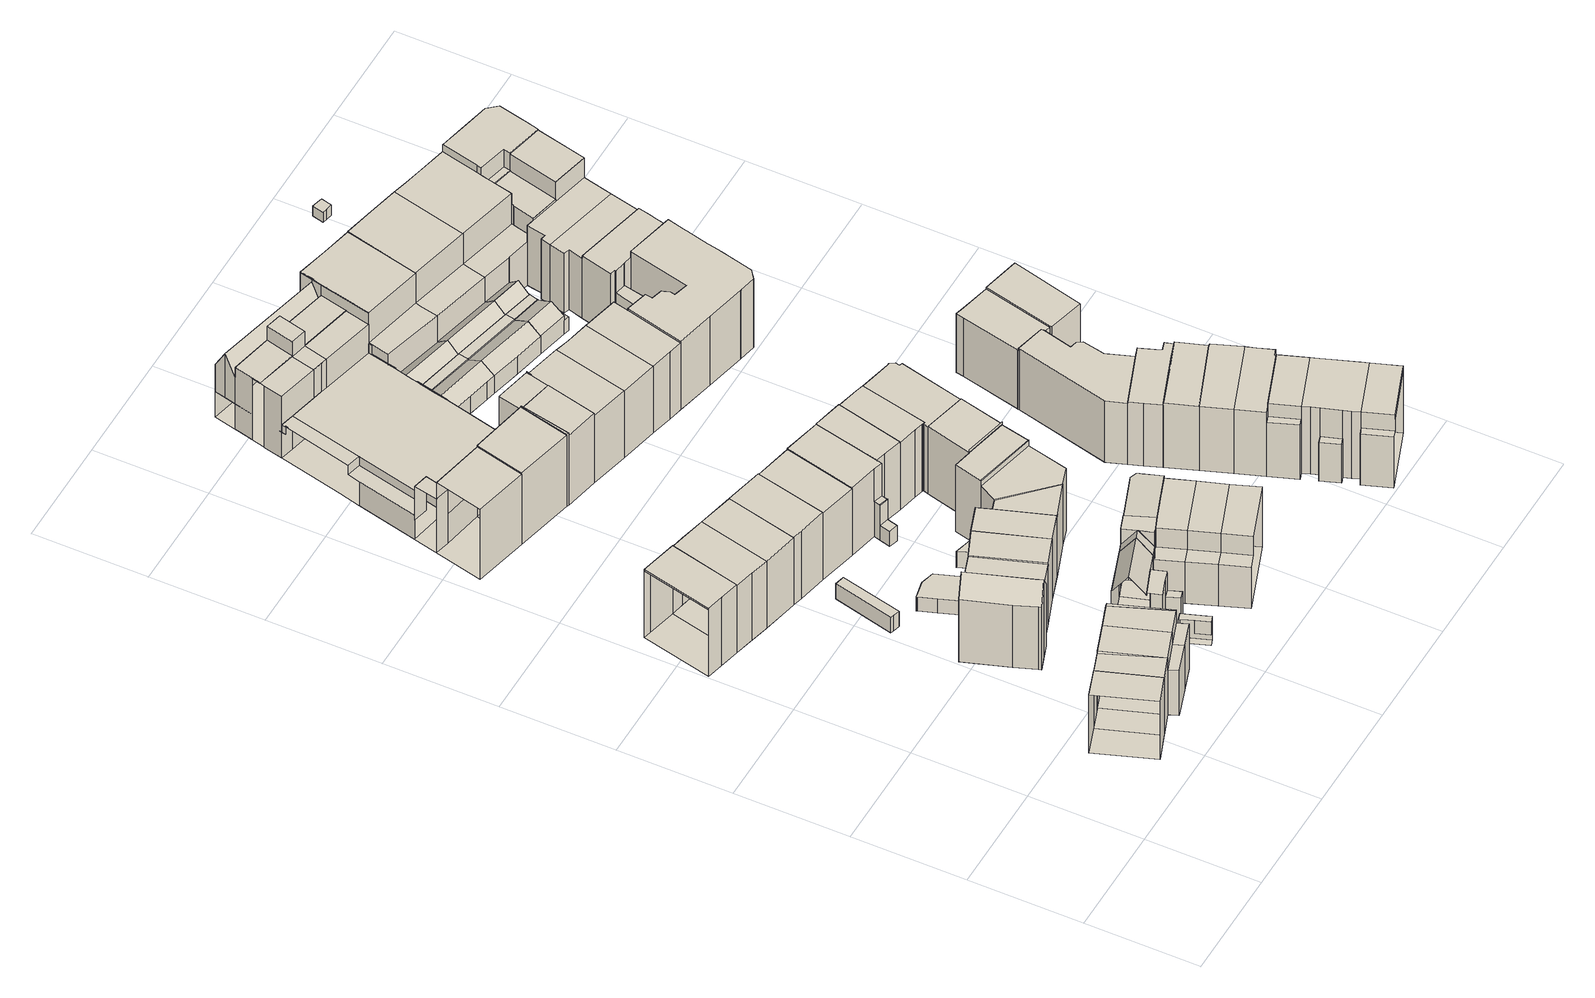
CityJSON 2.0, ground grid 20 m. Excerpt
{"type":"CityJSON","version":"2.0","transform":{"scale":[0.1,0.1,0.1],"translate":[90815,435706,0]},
"CityObjects":{
"building1":{"type":"Building","attributes":{"TerrainHeight":0.6,"bron_tex":"UltraCAM-X 10cm juni 2008","voll_tex":"complete","bron_geo":"Lidar 15-30 punten - nov. 2008","status":"1"},"geometry":[{"type":"MultiSurface","lod":"2","boundaries":[[[0,1,2,3]],[[4,5,6,7]],[[0,3,5,4]],[[3,2,8,9]],[[2,1,7,6]]]}]},
"building2":{"type":"Building","attributes":{"TerrainHeight":0.75,"bron_tex":"UltraCAM-X 10cm juni 2008","voll_tex":"complete","bron_geo":"Lidar 15-30 punten - nov. 2008","status":"1"},"geometry":[{"type":"MultiSurface","lod":"2","boundaries":[[[10,11,12]],[[9,8,11,10]],[[5,13,14,6]],[[10,12,13,15]],[[9,10,15,5]],[[11,8,6,14]]]}]},
"building3":{"type":"Building","attributes":{"TerrainHeight":0.6,"bron_tex":"UltraCAM-X 10cm juni 2008","voll_tex":"complete","bron_geo":"Lidar 15-30 punten - nov. 2008","status":"1"},"geometry":[{"type":"MultiSurface","lod":"2","boundaries":[[[16,17,18,19,20,21]],[[22,23,24,25]],[[16,21,26,27]],[[21,20,28,22]],[[20,19,23,28]],[[19,18,29,30]],[[18,17,31,24]],[[17,16,25,31]]]}]},
"building4":{"type":"Building","attributes":{"TerrainHeight":0.75,"bron_tex":"UltraCAM-X 10cm juni 2008","voll_tex":"complete","bron_geo":"Lidar 15-30 punten - nov. 2008","status":"1"},"geometry":[{"type":"MultiSurface","lod":"2","boundaries":[[[12,11,32,33]],[[34,35,36,37]],[[13,38,39,40,14]],[[12,33,38,13]],[[32,11,34,37]],[[36,35,40,39]],[[35,34,14,40]]]}]},
"building5":{"type":"Building","attributes":{"TerrainHeight":0.77,"bron_tex":"UltraCAM-X 10cm juni 2008","voll_tex":"complete","bron_geo":"Lidar 15-30 punten - nov. 2008","status":"1"},"geometry":[{"type":"MultiSurface","lod":"2","boundaries":[[[41,30,29,42,43,44]],[[23,45,46,24]],[[30,41,47,23]],[[41,44,45,47]],[[43,42,48,46]],[[42,29,24,48]]]}]},
"building6":{"type":"Building","attributes":{"TerrainHeight":0.81,"bron_tex":"UltraCAM-X 10cm juni 2008","voll_tex":"complete","bron_geo":"Lidar 15-30 punten - nov. 2008","status":"1"},"geometry":[{"type":"MultiSurface","lod":"2","boundaries":[[[49,50,51,52,53]],[[54,55,56,57]],[[37,36,58,59]],[[60,33,32,61]],[[38,62,63,64,65,39]],[[56,55,62,66]],[[54,57,49,53]],[[57,56,60,61]],[[59,58,50,49]],[[58,36,39,65]],[[33,60,66,38]],[[61,32,37,59]]]}]},
"building7":{"type":"Building","attributes":{"TerrainHeight":0.47,"bron_tex":"UltraCAM-X 10cm juni 2008","voll_tex":"complete","bron_geo":"Lidar 15-30 punten - nov. 2008","status":"1"},"geometry":[{"type":"MultiSurface","lod":"2","boundaries":[[[67,68,69,70,71,72]],[[72,71,73,74,75,76]],[[77,78,79,80,81,82,83]],[[67,72,84,77]],[[71,70,81,85]],[[70,69,82,81]],[[69,68,83,82]],[[68,67,77,83]],[[72,76,86,84]],[[76,75,78,86]],[[75,74,87,88]],[[74,73,80,79]],[[73,71,85,80]]]}]},
"building8":{"type":"Building","attributes":{"TerrainHeight":0.75,"bron_tex":"UltraCAM-X 10cm juni 2008","voll_tex":"complete","bron_geo":"Lidar 15-30 punten - nov. 2008","status":"1"},"geometry":[{"type":"MultiSurface","lod":"2","boundaries":[[[44,43,89,90]],[[45,91,92,46]],[[44,90,91,45]],[[89,43,46,92]]]}]},
"building9":{"type":"Building","attributes":{"TerrainHeight":0.25,"bron_tex":"UltraCAM-X 10cm juni 2008","voll_tex":"complete","bron_geo":"Lidar 15-30 punten - nov. 2008","status":"1"},"geometry":[{"type":"MultiSurface","lod":"2","boundaries":[[[93,94,95,96,97]],[[98,99,100,101,102]],[[93,97,102,101]],[[97,96,98,102]],[[96,95,99,98]],[[95,94,100,99]],[[94,93,101,100]]]}]},
"building10":{"type":"Building","attributes":{"TerrainHeight":0.42,"bron_tex":"UltraCAM-X 10cm juni 2008","voll_tex":"complete","bron_geo":"Lidar 15-30 punten - nov. 2008","status":"1"},"geometry":[{"type":"MultiSurface","lod":"2","boundaries":[[[103,88,87,104]],[[78,105,106,79]],[[88,103,105,78]],[[104,87,79,106]]]}]},
"building11":{"type":"Building","attributes":{"TerrainHeight":0.8,"bron_tex":"UltraCAM-X 10cm juni 2008","voll_tex":"complete","bron_geo":"Lidar 15-30 punten - nov. 2008","status":"1"},"geometry":[{"type":"MultiSurface","lod":"2","boundaries":[[[107,108,109,110,111]],[[112,113,114,115,116]],[[107,111,113,112]],[[111,110,114,113]],[[109,117,118,119]]]}]},
"building12":{"type":"Building","attributes":{"TerrainHeight":1.2,"bron_tex":"UltraCAM-X 10cm juni 2008","voll_tex":"complete","bron_geo":"Lidar 15-30 punten - nov. 2008","status":"1"},"geometry":[{"type":"MultiSurface","lod":"2","boundaries":[[[120,121,122]],[[123,124,125,126]],[[127,128,129,130]],[[131,132,133,134,135]],[[136,137,138,139]],[[127,130,122,121]],[[130,129,131,135]],[[129,128,140,141]],[[135,134,120,122]],[[132,131,141,142]],[[123,126,142,140]],[[125,124,137,136]]]}]},
"building13":{"type":"Building","attributes":{"TerrainHeight":0.12,"bron_tex":"UltraCAM-X 10cm juni 2008","voll_tex":"complete","bron_geo":"Lidar 15-30 punten - nov. 2008","status":"1"},"geometry":[{"type":"MultiSurface","lod":"2","boundaries":[[[143,144,145,146,147,148,149,150]],[[151,152,153,154]],[[155,156,106,105,157,158,159,160,161]],[[153,152,148,147]],[[151,154,106,156]],[[154,153,103,104]],[[143,150,160,159]],[[150,149,161,160]],[[149,148,155,161]],[[147,146,157,105]],[[146,145,162,157]],[[145,144,158,162]],[[144,143,159,158]]]}]},
"building14":{"type":"Building","attributes":{"TerrainHeight":0.63,"bron_tex":"UltraCAM-X 10cm juni 2008","voll_tex":"complete","bron_geo":"Lidar 15-30 punten - nov. 2008","status":"1"},"geometry":[{"type":"MultiSurface","lod":"2","boundaries":[[[163,164,165,166,167]],[[91,168,169,92]],[[167,166,90,89]],[[166,165,168,91]],[[165,164,170,171]],[[164,163,172,169]],[[163,167,92,172]]]}]},
"building15":{"type":"Building","attributes":{"TerrainHeight":1.07,"bron_tex":"UltraCAM-X 10cm juni 2008","voll_tex":"complete","bron_geo":"Lidar 15-30 punten - nov. 2008","status":"1"},"geometry":[{"type":"MultiSurface","lod":"2","boundaries":[[[173,174,175,176,177,178]],[[179,180,181,182,183,184]],[[185,179,184,186]],[[187,188,189,190,191,192,193,194]],[[173,178,182,181]],[[178,177,190,189]],[[177,176,191,190]],[[176,175,195,196]],[[175,174,193,192]],[[184,183,197,198]],[[183,182,189,188]],[[199,179,200]],[[185,186,187,194]],[[186,184,198,201]],[[179,202,200]]]}]},
"building16":{"type":"Building","attributes":{"TerrainHeight":1.12,"bron_tex":"UltraCAM-X 10cm juni 2008","voll_tex":"complete","bron_geo":"Lidar 15-30 punten - nov. 2008","status":"1"},"geometry":[{"type":"MultiSurface","lod":"2","boundaries":[[[195,203,204,196]],[[192,191,205,206]],[[196,204,205,191]],[[204,203,206,205]],[[203,195,192,206]]]}]},
"building17":{"type":"Building","attributes":{"TerrainHeight":0.01,"bron_tex":"UltraCAM-X 10cm juni 2008","voll_tex":"complete","bron_geo":"Lidar 15-30 punten - nov. 2008","status":"1"},"geometry":[{"type":"MultiSurface","lod":"2","boundaries":[[[207,208,209,210,211,212]],[[213,214,156,155,215]],[[211,210,215,155]],[[210,209,213,215]],[[209,208,216,217]],[[208,207,218,214]],[[207,212,156,218]],[[212,211,152,151]]]}]},
"building18":{"type":"Building","attributes":{"TerrainHeight":0.86,"bron_tex":"UltraCAM-X 10cm juni 2008","voll_tex":"complete","bron_geo":"Lidar 15-30 punten - nov. 2008","status":"1"},"geometry":[{"type":"MultiSurface","lod":"2","boundaries":[[[219,171,170,220,221]],[[168,222,223,169]],[[171,219,224,168]],[[219,221,222,224]],[[220,170,169,223]]]}]},
"building19":{"type":"Building","attributes":{"TerrainHeight":0.9,"bron_tex":"UltraCAM-X 10cm juni 2008","voll_tex":"complete","bron_geo":"Lidar 15-30 punten - nov. 2008","status":"1"},"geometry":[{"type":"MultiSurface","lod":"2","boundaries":[[[225,226,227,228]],[[229,230,231,232]],[[233,234,136,139]],[[232,231,133,132]],[[229,232,142,235]],[[226,225,126,125]],[[225,228,235,142]],[[227,226,136,234]]]}]},
"building20":{"type":"Building","attributes":{"TerrainHeight":1.24,"bron_tex":"UltraCAM-X 10cm juni 2008","voll_tex":"complete","bron_geo":"Lidar 15-30 punten - nov. 2008","status":"1"},"geometry":[{"type":"MultiSurface","lod":"2","boundaries":[[[236,237,238,239,240,241]],[[198,197,242,243]],[[201,198,243,244]],[[245,246,188,187]],[[236,241,245,247]],[[241,240,248,249]],[[240,239,250,246]],[[239,238,251,250]],[[238,237,252,251]],[[253,236,244]],[[237,254,242]],[[243,254,255]],[[242,197,188,252]],[[201,244,247,187]],[[253,243,255]]]}]},
"building21":{"type":"Building","attributes":{"TerrainHeight":0.01,"bron_tex":"UltraCAM-X 10cm juni 2008","voll_tex":"complete","bron_geo":"Lidar 15-30 punten - nov. 2008","status":"1"},"geometry":[{"type":"MultiSurface","lod":"2","boundaries":[[[256,257,258]],[[215,259,260]],[[256,258,260,259]],[[258,257,215,260]],[[257,256,259,215]]]}]},
"building22":{"type":"Building","attributes":{"TerrainHeight":0.48,"bron_tex":"UltraCAM-X 10cm juni 2008","voll_tex":"complete","bron_geo":"Lidar 15-30 punten - nov. 2008","status":"1"},"geometry":[{"type":"MultiSurface","lod":"2","boundaries":[[[261,262,263,264]],[[265,266,267,268]],[[261,264,265,268]],[[263,262,267,266]],[[262,261,268,267]],[[269,270,271,272]],[[270,269,264,263]]]}]},
"building23":{"type":"Building","attributes":{"TerrainHeight":0.16,"bron_tex":"UltraCAM-X 10cm juni 2008","voll_tex":"complete","bron_geo":"Lidar 15-30 punten - nov. 2008","status":"1"},"geometry":[{"type":"MultiSurface","lod":"2","boundaries":[[[217,216,273,274]],[[275,276,214,213]],[[217,274,275,213]],[[273,216,214,276]]]}]},
"building24":{"type":"Building","attributes":{"TerrainHeight":0.66,"bron_tex":"UltraCAM-X 10cm juni 2008","voll_tex":"complete","bron_geo":"Lidar 15-30 punten - nov. 2008","status":"1"},"geometry":[{"type":"MultiSurface","lod":"2","boundaries":[[[277,278,272,271,279]],[[280,281,282,266,265]],[[272,278,280,265]],[[277,279,282,281]],[[279,271,266,282]]]}]},
"building25":{"type":"Building","attributes":{"TerrainHeight":0.98,"bron_tex":"UltraCAM-X 10cm juni 2008","voll_tex":"complete","bron_geo":"Lidar 15-30 punten - nov. 2008","status":"1"},"geometry":[{"type":"MultiSurface","lod":"2","boundaries":[[[283,284,285,286,287,288]],[[289,290,291,292,293]],[[294,295,296,188,246]],[[290,289,246,250]],[[289,297,248]],[[293,292,295,294]],[[291,290,286,285]],[[283,288,252,188]],[[288,287,251,252]],[[287,286,250,251]],[[284,283,188,296]]]}]},
"building26":{"type":"Building","attributes":{"TerrainHeight":0.71,"bron_tex":"UltraCAM-X 10cm juni 2008","voll_tex":"complete","bron_geo":"Lidar 15-30 punten - nov. 2008","status":"1"},"geometry":[{"type":"MultiSurface","lod":"2","boundaries":[[[298,299,300,301,302,303,304]],[[222,305,306,307,281,280,223]],[[299,298,221,220]],[[298,304,305,222]],[[302,301,281,307]],[[301,300,278,277]],[[300,299,223,280]]]}]},
"building27":{"type":"Building","attributes":{"TerrainHeight":0.99,"bron_tex":"UltraCAM-X 10cm juni 2008","voll_tex":"complete","bron_geo":"Lidar 15-30 punten - nov. 2008","status":"1"},"geometry":[{"type":"MultiSurface","lod":"2","boundaries":[[[285,284,308,309]],[[292,291,310,311]],[[296,295,312,313]],[[292,311,312,295]],[[310,291,285,309]],[[308,284,296,313]]]}]},
"building28":{"type":"Building","attributes":{"TerrainHeight":0.98,"bron_tex":"UltraCAM-X 10cm juni 2008","voll_tex":"complete","bron_geo":"Lidar 15-30 punten - nov. 2008","status":"1"},"geometry":[{"type":"MultiSurface","lod":"2","boundaries":[[[309,308,314,315]],[[311,310,316,317]],[[313,312,318,319]],[[311,317,318,312]],[[316,310,309,315]],[[314,308,313,319]]]}]},
"building29":{"type":"Building","attributes":{"TerrainHeight":1.47,"bron_tex":"UltraCAM-X 10cm juni 2008","voll_tex":"complete","bron_geo":"Lidar 15-30 punten - nov. 2008","status":"1"},"geometry":[{"type":"MultiSurface","lod":"2","boundaries":[[[249,248,320,321,322,323,324]],[[325,294,246,245,326,327,328]],[[249,324,326,245]],[[324,323,327,326]],[[323,322,328,327]],[[322,321,325,328]],[[321,320,294,325]],[[320,297,293]]]}]},
"building30":{"type":"Building","attributes":{"TerrainHeight":-0.05,"bron_tex":"UltraCAM-X 10cm juni 2008","voll_tex":"complete","bron_geo":"Lidar 15-30 punten - nov. 2008","status":"1"},"geometry":[{"type":"MultiSurface","lod":"2","boundaries":[[[329,330,331,332,333]],[[334,335,276,275,336]],[[329,333,336,275]],[[332,331,335,334]],[[331,330,276,335]],[[330,329,274,273]],[[337,338,339,340]],[[338,337,333,332]]]}]},
"building31":{"type":"Building","attributes":{"TerrainHeight":0.68,"bron_tex":"UltraCAM-X 10cm juni 2008","voll_tex":"complete","bron_geo":"Lidar 15-30 punten - nov. 2008","status":"1"},"geometry":[{"type":"MultiSurface","lod":"2","boundaries":[[[341,342,343,344]],[[345,346,347,348]],[[349,350,351,352,353]],[[354,355,356]],[[233,357,358,234]],[[355,354,230,229]],[[356,355,235,359]],[[342,341,228,227]],[[341,344,359,235]],[[344,343,345,348]],[[343,342,234,360]],[[348,347,350,349]],[[347,346,361,362]],[[346,345,360,358]],[[349,353,354,356]],[[353,352,357,233]],[[351,350,362,363]]]}]},
"building32":{"type":"Building","attributes":{"TerrainHeight":0.31,"bron_tex":"UltraCAM-X 10cm juni 2008","voll_tex":"complete","bron_geo":"Lidar 15-30 punten - nov. 2008","status":"1"},"geometry":[{"type":"MultiSurface","lod":"2","boundaries":[[[364,365,366,367,368]],[[369,370,371,372,373,374,375,376,377,378,379,380]],[[381,382,380,379,383,384,385]],[[386,387,388]],[[389,390,391]],[[392,393,394,395]],[[396,397,398,399,400]],[[401,402,403,397,404]],[[402,405,406,403]],[[405,407,408,406]],[[409,410,411,412]],[[413,414,415,416,417,418,419]],[[419,418,420,421]],[[422,423,422,424]],[[425,426,427]],[[428,429,233,139,138,430,431,432,433,434]],[[392,395,399,398]],[[395,394,415,414]],[[394,393,409,412]],[[393,392,403,406]],[[423,422,377,376]],[[422,424,378,377]],[[427,426,435,436]],[[437,425,420,418]],[[426,437,418,416]],[[369,380,366,365]],[[379,438,439,440]],[[375,374,441,442]],[[374,373,443,444]],[[372,371,233,429]],[[371,370,231,230]],[[370,369,134,133]],[[384,383,388,387]],[[383,379,440,445]],[[380,382,367,366]],[[397,396,446,447]],[[396,400,448,449]],[[400,399,414,413]],[[398,450,403]],[[401,404,451,445]],[[402,401,445,452]],[[453,402,452,439]],[[405,453,438,454]],[[408,407,436,455]],[[407,405,454,378]],[[412,411,416,415]],[[411,410,455,435]],[[410,409,406,408]],[[387,386,456,457]],[[386,388,445,458]],[[391,390,459,448]],[[460,461,385,384]],[[462,463,464,441]],[[364,368,430,138]],[[365,364,121,120]],[[413,419,465,391]],[[419,421,389,465]],[[421,420,434,433]]]}]},
"building33":{"type":"Building","attributes":{"TerrainHeight":0.16,"bron_tex":"UltraCAM-X 10cm juni 2008","voll_tex":"complete","bron_geo":"Lidar 15-30 punten - nov. 2008","status":"1"},"geometry":[{"type":"MultiSurface","lod":"2","boundaries":[[[340,339,466,467,468,469]],[[470,471,334,336,472]],[[473,474,475,476]],[[474,473,468,467]],[[340,469,472,336]],[[469,468,470,472]],[[467,466,477,471]],[[466,339,334,477]]]}]},
"building34":{"type":"Building","attributes":{"TerrainHeight":0.57,"bron_tex":"UltraCAM-X 10cm juni 2008","voll_tex":"complete","bron_geo":"Lidar 15-30 punten - nov. 2008","status":"1"},"geometry":[{"type":"MultiSurface","lod":"2","boundaries":[[[478,479,480,481,482,483,484]],[[305,485,486,487,307,306]],[[478,484,304,303]],[[484,483,488,305]],[[483,482,485,488]],[[482,481,489,490]],[[481,480,487,486]],[[480,479,307,487]],[[479,478,303,302]]]}]},
"building35":{"type":"Building","attributes":{"TerrainHeight":0.52,"bron_tex":"UltraCAM-X 10cm juni 2008","voll_tex":"complete","bron_geo":"Lidar 15-30 punten - nov. 2008","status":"1"},"geometry":[{"type":"MultiSurface","lod":"2","boundaries":[[[491,492,493,494,495,496]],[[357,497,498,358]],[[492,499,363,361]],[[496,495,500,357]],[[495,494,497,500]],[[494,493,501,502]],[[493,492,358,498]],[[503,504,352,505]],[[506,503,505,351]],[[504,506,499,496]]]}]},
"building36":{"type":"Building","attributes":{"TerrainHeight":0.66,"bron_tex":"UltraCAM-X 10cm juni 2008","voll_tex":"complete","bron_geo":"Lidar 15-30 punten - nov. 2008","status":"1"},"geometry":[{"type":"MultiSurface","lod":"2","boundaries":[[[507,476,475,508]],[[509,510,471,470]],[[476,507,509,470]],[[507,508,511,512]],[[508,475,471,510]]]}]},
"building37":{"type":"Building","attributes":{"TerrainHeight":0.76,"bron_tex":"UltraCAM-X 10cm juni 2008","voll_tex":"complete","bron_geo":"Lidar 15-30 punten - nov. 2008","status":"1"},"geometry":[{"type":"MultiSurface","lod":"2","boundaries":[[[513,490,489,514,515,516,517,518,519]],[[485,520,521,522,523,524,486]],[[490,513,525,485]],[[513,519,520,525]],[[519,518,526,527]],[[518,517,528,526]],[[517,516,523,522]],[[516,515,529,523]],[[515,514,524,529]],[[514,489,486,524]]]}]},
"building38":{"type":"Building","attributes":{"TerrainHeight":0.61,"bron_tex":"UltraCAM-X 10cm juni 2008","voll_tex":"complete","bron_geo":"Lidar 15-30 punten - nov. 2008","status":"1"},"geometry":[{"type":"MultiSurface","lod":"2","boundaries":[[[530,502,501,531,532]],[[497,533,534,498]],[[502,530,535,497]],[[530,532,533,535]],[[531,501,498,534]]]}]},
"building39":{"type":"Building","attributes":{"TerrainHeight":0.9,"bron_tex":"UltraCAM-X 10cm juni 2008","voll_tex":"complete","bron_geo":"Lidar 15-30 punten - nov. 2008","status":"1"},"geometry":[{"type":"MultiSurface","lod":"2","boundaries":[[[527,526,528,512,511,536,537,538,539,540]],[[520,541,542,543,544,545,510,509,522,521]],[[512,528,522,509]],[[527,540,541,520]],[[540,539,542,541]],[[539,538,543,542]],[[538,537,544,543]],[[537,536,545,544]],[[536,511,510,545]]]}]},
"building40":{"type":"Building","attributes":{"TerrainHeight":0.16,"bron_tex":"UltraCAM-X 10cm juni 2008","voll_tex":"complete","bron_geo":"Lidar 15-30 punten - nov. 2008","status":"1"},"geometry":[{"type":"MultiSurface","lod":"2","boundaries":[[[546,547,548]],[[549,550,551]],[[552,553,554,555]],[[556,557,558,559,553,552]],[[560,561,562,563,564]],[[564,563,565,566]],[[567,568,569,570,571]],[[572,573,574,575,576,577,578]],[[579,580,581,582,583]],[[434,584,585,586,587,588,589,429,428]],[[575,574,546,548]],[[574,573,422,423]],[[573,572,424,422]],[[576,575,566,565]],[[583,590,591,427]],[[592,582,425,437]],[[590,592,437,591]],[[582,581,584,434]],[[581,580,585,584]],[[579,583,572,578]],[[547,546,376,375]],[[548,547,442,593]],[[550,549,373,372]],[[549,551,567,571]],[[551,594,552,555]],[[594,550,556,552]],[[559,558,595,588]],[[558,557,589,595]],[[557,556,429,589]],[[561,560,463,462]],[[560,564,596,464]],[[564,566,593,596]],[[571,570,444,443]],[[570,569,562,561]],[[568,567,555,554]]]}]},
"building41":{"type":"Building","attributes":{"TerrainHeight":0.65,"bron_tex":"UltraCAM-X 10cm juni 2008","voll_tex":"complete","bron_geo":"Lidar 15-30 punten - nov. 2008","status":"1"},"geometry":[{"type":"MultiSurface","lod":"2","boundaries":[[[532,531,597,598,599,600]],[[533,601,602,603,534]],[[532,600,601,533]],[[600,599,602,601]],[[598,597,604,603]],[[597,531,534,604]]]}]},
"building42":{"type":"Building","attributes":{"TerrainHeight":1.51,"bron_tex":"UltraCAM-X 10cm juni 2008","voll_tex":"complete","bron_geo":"Lidar 15-30 punten - nov. 2008","status":"1"},"geometry":[{"type":"MultiSurface","lod":"2","boundaries":[[[605,606,607,608,609,610,611,612,613]],[[614,615,616,617,618,619,620]],[[606,605,621,622]],[[605,613,616,615]],[[613,612,617,616]],[[612,611,618,617]],[[611,610,619,618]],[[609,608,620,623]],[[608,607,624,620]],[[607,606,614,624]]]}]},
"building43":{"type":"Building","attributes":{"TerrainHeight":1.83,"bron_tex":"UltraCAM-X 10cm juni 2008","voll_tex":"complete","bron_geo":"Lidar 15-30 punten - nov. 2008","status":"1"},"geometry":[{"type":"MultiSurface","lod":"2","boundaries":[[[625,626,627,628,629,622,621,630,631,632,633]],[[614,634,635,636,637,638,639,640,641,642,615]],[[629,628,635,634]],[[628,627,636,635]],[[627,626,643,644]],[[626,625,645,643]],[[625,633,639,638]],[[633,632,640,639]],[[632,631,641,640]],[[631,630,642,641]],[[630,621,615,642]],[[622,629,634,614]]]}]},
"building44":{"type":"Building","attributes":{"TerrainHeight":1.53,"bron_tex":"UltraCAM-X 10cm juni 2008","voll_tex":"complete","bron_geo":"Lidar 15-30 punten - nov. 2008","status":"1"},"geometry":[{"type":"MultiSurface","lod":"2","boundaries":[[[646,647,648,649]],[[620,619,650,651]],[[610,609,623,619]],[[652,653,654,655]],[[653,649,656,657]],[[646,652,655,658]],[[649,648,650,619]],[[648,647,659,660]],[[647,646,620,651]]]}]},
"building45":{"type":"Building","attributes":{"TerrainHeight":1.59,"bron_tex":"UltraCAM-X 10cm juni 2008","voll_tex":"complete","bron_geo":"Lidar 15-30 punten - nov. 2008","status":"1"},"geometry":[{"type":"MultiSurface","lod":"2","boundaries":[[[660,659,661,662,663,664]],[[651,650,665,666,667,668]],[[660,664,665,650]],[[664,663,666,665]],[[663,662,667,666]],[[661,659,651,668]]]}]},
"building46":{"type":"Building","attributes":{"TerrainHeight":1.87,"bron_tex":"UltraCAM-X 10cm juni 2008","voll_tex":"complete","bron_geo":"Lidar 15-30 punten - nov. 2008","status":"1"},"geometry":[{"type":"MultiSurface","lod":"2","boundaries":[[[669,670,671,672]],[[673,674,675,676]],[[677,678,679,680]],[[679,681,682,683,684,669,672,685,686,680]],[[687,688,689,690]],[[691,692,693,694]],[[695,696,697,698,699,700,701,702,703,704,705,706,707,708,709,710]],[[672,671,697,711]],[[671,670,712,713]],[[670,669,676,675]],[[673,676,700,699]],[[674,673,699,698]],[[678,677,714,715]],[[677,680,716,710]],[[679,678,687,690]],[[680,686,695,716]],[[686,685,696,695]],[[685,672,711,696]],[[669,684,701,700]],[[684,683,702,701]],[[683,682,694,693]],[[682,681,706,705]],[[681,679,707,706]],[[690,689,708,707]],[[689,688,709,708]],[[691,694,705,704]],[[693,692,703,702]],[[692,691,704,703]]]}]},
"building47":{"type":"Building","attributes":{"TerrainHeight":1.62,"bron_tex":"UltraCAM-X 10cm juni 2008","voll_tex":"complete","bron_geo":"Lidar 15-30 punten - nov. 2008","status":"1"},"geometry":[{"type":"MultiSurface","lod":"2","boundaries":[[[662,661,717,714,718,719,720,721]],[[668,667,722,723,724,725,710,709]],[[662,721,722,667]],[[721,720,723,722]],[[720,719,724,723]],[[719,718,725,724]],[[718,714,710,725]],[[715,717,688,687]],[[717,661,668,709]]]}]},
"building48":{"type":"Building","attributes":{"TerrainHeight":0.13,"bron_tex":"UltraCAM-X 10cm juni 2008","voll_tex":"complete","bron_geo":"Lidar 15-30 punten - nov. 2008","status":"1"},"geometry":[{"type":"MultiSurface","lod":"2","boundaries":[[[554,553,726,727]],[[553,559,728,729,726]],[[563,562,730,731]],[[732,563,731,733]],[[569,568,734,735]],[[578,577,576,736,737,738]],[[739,740,741,742,743,744]],[[585,745,746,747,748,749,750,588,587,586]],[[736,576,732,733]],[[744,743,580,579]],[[743,742,745,585]],[[742,741,746,745]],[[739,744,578,738]],[[729,728,750,749]],[[728,559,588,750]],[[732,565,563]],[[569,735,730,562]],[[734,568,554,727]]]}]},
"building49":{"type":"Building","attributes":{"TerrainHeight":0.22,"bron_tex":"UltraCAM-X 10cm juni 2008","voll_tex":"complete","bron_geo":"Lidar 15-30 punten - nov. 2008","status":"1"},"geometry":[{"type":"MultiSurface","lod":"2","boundaries":[[[751,752,753,754,755,756,757,758,759,760,761,762,763,764,765,766,767,768,769,770,771,772]],[[773,774,775,776,777,603,602,778,779,780,781,782,783,784,785,786,787,788,789]],[[752,751,599,598]],[[751,772,778,602]],[[772,771,779,778]],[[771,770,780,779]],[[770,769,781,780]],[[769,768,782,781]],[[768,767,783,782]],[[767,766,784,783]],[[766,765,790,791]],[[765,764,786,785]],[[764,763,792,786]],[[763,762,793,792]],[[762,761,788,793]],[[761,760,789,788]],[[760,759,794,789]],[[759,758,773,794]],[[758,757,774,773]],[[757,756,775,774]],[[756,755,776,775]],[[755,754,795,776]],[[754,753,777,795]],[[753,752,603,777]]]}]},
"building50":{"type":"Building","attributes":{"TerrainHeight":0.48,"bron_tex":"UltraCAM-X 10cm juni 2008","voll_tex":"complete","bron_geo":"Lidar 15-30 punten - nov. 2008","status":"1"},"geometry":[{"type":"MultiSurface","lod":"2","boundaries":[[[796,797,798,799]],[[800,801,802,803]],[[796,799,801,800]],[[799,798,804,805]],[[798,797,803,802]],[[797,796,800,803]]]}]},
"building51":{"type":"Building","attributes":{"TerrainHeight":0.5,"bron_tex":"UltraCAM-X 10cm juni 2008","voll_tex":"complete","bron_geo":"Lidar 15-30 punten - nov. 2008","status":"1"},"geometry":[{"type":"MultiSurface","lod":"2","boundaries":[[[805,804,806,807,808,809]],[[810,811,802,801]],[[807,806,812,811]],[[806,804,802,812]],[[813,814,805,809]],[[815,816,809,808]]]}]},
"building52":{"type":"Building","attributes":{"TerrainHeight":2.31,"bron_tex":"UltraCAM-X 10cm juni 2008","voll_tex":"complete","bron_geo":"Lidar 15-30 punten - nov. 2008","status":"1"},"geometry":[{"type":"MultiSurface","lod":"2","boundaries":[[[817,818,819,820,821,822,644,643,645]],[[823,824,825,638,637,636,826,827,828]],[[644,822,826,636]],[[822,821,827,826]],[[821,820,828,827]],[[820,819,823,828]],[[819,818,824,823]],[[817,645,638,825]]]}]},
"building53":{"type":"Building","attributes":{"TerrainHeight":0.57,"bron_tex":"UltraCAM-X 10cm juni 2008","voll_tex":"complete","bron_geo":"Lidar 15-30 punten - nov. 2008","status":"1"},"geometry":[{"type":"MultiSurface","lod":"2","boundaries":[[[808,807,829,830]],[[831,832,811,810]],[[830,829,832,831]],[[829,807,811,832]]]}]},
"building54":{"type":"Building","attributes":{"TerrainHeight":0.12,"bron_tex":"UltraCAM-X 10cm juni 2008","voll_tex":"complete","bron_geo":"Lidar 15-30 punten - nov. 2008","status":"1"},"geometry":[{"type":"MultiSurface","lod":"2","boundaries":[[[833,726,834,835,836]],[[726,837,838,834]],[[839,730,840,841]],[[733,839,842,843]],[[735,734,844,845,846]],[[847,848,849,850,849,848,851]],[[738,737,736,852,853,854,855,856,857,858]],[[859,860,861,741,740,739,862,863,864,865,866]],[[867,868,869,870,871,872,873,831,810,801,800,749,748,747,746,874,875,876,877]],[[847,851,858,857]],[[849,848,878,879]],[[848,847,880,878]],[[881,882,859,866]],[[882,881,883,884]],[[857,856,885,886]],[[856,855,887,885]],[[854,853,872,871]],[[853,852,873,872]],[[852,736,733,843]],[[741,861,888,746]],[[861,860,874,888]],[[860,859,875,874]],[[866,865,889,890]],[[865,864,849,850]],[[864,863,848,849]],[[863,862,851,848]],[[862,739,738,858]],[[833,727,726]],[[836,835,814,813]],[[835,834,891,801]],[[837,726,729]],[[834,838,800,891]],[[838,837,749,800]],[[839,731,730]],[[841,842,839]],[[841,840,831,892]],[[839,733,731]],[[843,842,892,873]],[[735,846,840,730]],[[846,845,808,830]],[[845,844,816,815]],[[844,734,833,836]]]}]},
"building55":{"type":"Building","attributes":{"TerrainHeight":0.46,"bron_tex":"UltraCAM-X 10cm juni 2008","voll_tex":"complete","bron_geo":"Lidar 15-30 punten - nov. 2008","status":"1"},"geometry":[{"type":"MultiSurface","lod":"2","boundaries":[[[893,894,895,896]],[[897,898,899,900,901,902,903,904,905,906,907,908,909]],[[910,911,912,913,785,784,914,915,916,917,918,919,920]],[[894,893,921,917]],[[896,895,916,915]],[[895,894,917,916]],[[898,897,920,919]],[[897,909,922,923]],[[909,908,924,922]],[[908,907,912,911]],[[907,906,913,912]],[[906,905,925,913]],[[905,904,785,925]],[[903,902,914,784]],[[902,901,915,914]],[[901,900,893,896]],[[900,899,918,921]],[[899,898,919,918]],[[791,790,904,903]]]}]},
"building56":{"type":"Building","attributes":{"TerrainHeight":2.01,"bron_tex":"UltraCAM-X 10cm juni 2008","voll_tex":"complete","bron_geo":"Lidar 15-30 punten - nov. 2008","status":"1"},"geometry":[{"type":"MultiSurface","lod":"2","boundaries":[[[926,927,928,929,930]],[[824,931,932,933,825]],[[930,929,825,933]],[[929,928,818,817]],[[928,927,931,824]],[[926,930,933,932]]]}]},
"building57":{"type":"Building","attributes":{"TerrainHeight":0.43,"bron_tex":"UltraCAM-X 10cm juni 2008","voll_tex":"complete","bron_geo":"Lidar 15-30 punten - nov. 2008","status":"1"},"geometry":[{"type":"MultiSurface","lod":"2","boundaries":[[[934,923,922,924,935,936,937,938]],[[939,940,911,910,920,941,942,943]],[[938,937,943,942]],[[935,924,911,940]],[[923,934,941,920]],[[934,938,942,941]]]}]},
"building58":{"type":"Building","attributes":{"TerrainHeight":0.45,"bron_tex":"UltraCAM-X 10cm juni 2008","voll_tex":"complete","bron_geo":"Lidar 15-30 punten - nov. 2008","status":"1"},"geometry":[{"type":"MultiSurface","lod":"2","boundaries":[[[944,937,936,935,945,946,947,948,949]],[[870,950,951,940,939,943,952,953,871]],[[954,955,947,946]],[[956,957,946,945]],[[937,944,952,943]],[[944,949,953,952]],[[949,948,871,953]],[[948,947,855,854]],[[945,935,940,951]]]}]},
"building59":{"type":"Building","attributes":{"TerrainHeight":0.35,"bron_tex":"UltraCAM-X 10cm juni 2008","voll_tex":"complete","bron_geo":"Lidar 15-30 punten - nov. 2008","status":"1"},"geometry":[{"type":"MultiSurface","lod":"2","boundaries":[[[958,879,878,880,959,960,961]],[[962,963,964,965]],[[886,885,887,885]],[[966,951,950,870,869,868,867]],[[960,959,885,887]],[[959,880,886,885]],[[961,960,955,954]],[[962,965,958,961]],[[964,963,951,966]],[[963,962,957,956]]]}]},
"building60":{"type":"Building","attributes":{"TerrainHeight":0.39,"bron_tex":"UltraCAM-X 10cm juni 2008","voll_tex":"complete","bron_geo":"Lidar 15-30 punten - nov. 2008","status":"1"},"geometry":[{"type":"MultiSurface","lod":"2","boundaries":[[[967,968,969,970,971,972,973]],[[974,975,976,977]],[[967,973,977,976]],[[973,972,978,977]],[[972,971,974,978]],[[971,970,979,974]],[[970,969,975,979]],[[969,968,980,975]],[[968,967,976,980]]]}]},
"building61":{"type":"Building","attributes":{"TerrainHeight":0.19,"bron_tex":"UltraCAM-X 10cm juni 2008","voll_tex":"complete","bron_geo":"Lidar 15-30 punten - nov. 2008","status":"1"},"geometry":[{"type":"MultiSurface","lod":"2","boundaries":[[[850,849,981,982,983]],[[984,985,986,987,988,989,990,884,883,991]],[[890,889,992]],[[993,994,966,867,877,876,875,995,996]],[[981,849,879,958]],[[991,883,890,992]],[[884,990,995,875]],[[990,989,996,995]],[[989,988,993,996]],[[988,987,994,993]],[[987,986,966,994]],[[986,985,965,964]],[[985,984,982,981]],[[984,991,983,982]],[[992,889,850,983]]]}]}
},
"vertices":[
[125,160,126],[162,57,126],[210,75,126],[174,177,126],[125,160,0],[174,177,0],[210,75,0],[162,57,0],[210,75,124],[174,177,124],
[211,190,124],[252,90,124],[216,192,124],[216,192,0],[252,90,0],[211,190,0],
[4,747,148],[34,740,148],[68,732,148],[97,857,148],[46,869,148],[32,872,148],[32,872,0],[97,857,0],[68,732,0],[4,747,0],[32,872,145],[4,747,145],[46,869,0],[68,732,146],[97,857,146],[34,740,0],
[303,109,124],[267,210,124],[252,90,98],[259,74,98],[309,91,98],[303,109,98],[267,210,0],[309,91,0],[259,74,0],
[120,852,146],[103,724,146],[135,716,146],[164,842,146],[164,842,0],[135,716,0],[120,852,0],[103,724,0],
[346,124,80],[353,106,80],[353,107,80],[351,115,80],[347,125,80],[347,125,125],[311,225,125],[306,224,125],[346,124,125],[353,106,98],[346,124,98],[306,224,124],[346,124,124],[311,225,0],[351,115,0],[353,107,0],[353,106,0],[306,224,0],
[206,424,136],[233,346,135],[247,308,136],[248,304,136],[272,313,170],[230,432,170],[297,321,135],[295,325,136],[255,441,135],[252,440,140],[206,424,0],[255,441,0],[295,325,0],[297,321,0],[248,304,0],[247,308,0],[233,346,0],[230,432,0],[272,313,0],[252,440,0],[295,325,129],[255,441,129],
[198,702,146],[227,827,146],[227,827,0],[198,702,0],
[213,544,33],[219,542,33],[231,539,33],[256,647,33],[239,651,33],[256,647,0],[231,539,0],[219,542,0],[213,544,0],[239,651,0],
[299,456,129],[340,340,129],[299,456,0],[340,340,0],
[395,146,51],[401,132,51],[413,99,51],[424,103,51],[407,150,51],[395,146,0],[407,150,0],[424,103,0],[413,99,0],[401,132,0],[404,123,51],[404,123,23],[413,99,23],
[83,1272,43],[57,1277,43],[83,1271,43],[48,1235,152],[28,1150,152],[123,1128,152],[144,1215,152],[57,1277,116],[48,1235,116],[73,1229,116],[83,1271,116],[73,1229,63],[144,1215,63],[154,1258,63],[83,1272,63],[83,1271,63],[123,1128,0],[28,1150,0],[57,1277,0],[154,1258,0],[48,1235,0],[73,1229,0],[144,1215,0],
[272,531,31],[273,529,31],[283,500,31],[299,458,31],[299,456,31],[347,476,31],[327,531,31],[303,537,31],[388,358,132],[347,476,132],[299,456,132],[340,340,132],[347,476,0],[388,358,0],[299,458,0],[273,529,0],[272,531,0],[303,537,0],[327,531,0],[283,500,0],
[216,698,147],[265,687,147],[293,812,147],[227,827,147],[198,702,147],[293,812,0],[265,687,0],[265,687,145],[293,812,145],[216,698,0],
[379,192,101],[387,169,101],[416,179,101],[430,183,101],[434,186,101],[426,210,101],[370,218,132],[378,195,101],[379,192,96],[426,210,97],[457,221,98],[449,246,132],[361,243,97],[441,271,97],[441,271,0],[457,221,0],[426,210,0],[434,186,0],[430,183,0],[416,179,0],[387,169,0],[361,243,0],[416,179,65],[430,183,65],[457,221,97],[449,246,130],[371,214,126],[370,218,126],[441,271,96],[368,222,126],
[425,157,65],[438,161,65],[438,161,0],[425,157,0],
[433,374,133],[435,374,133],[402,468,133],[393,492,133],[347,476,133],[388,358,133],[402,468,0],[435,374,0],[393,492,0],[435,374,132],[402,468,132],[433,374,0],
[302,810,145],[332,671,145],[361,797,145],[361,797,0],[332,671,0],[302,810,0],
[144,1215,155],[123,1128,155],[225,1104,155],[246,1194,155],[246,1194,66],[256,1236,66],[154,1258,66],[144,1215,66],[256,1236,0],[225,1104,0],[246,1194,0],
[457,277,129],[475,228,129],[477,229,129],[482,230,129],[505,239,129],[485,287,129],[475,228,97],[466,252,130],[457,277,96],[485,287,0],[505,239,0],[457,277,0],[505,239,125],[485,287,124],[482,230,0],[477,229,0],[475,228,0],[466,253,129],[467,251,129],[466,252,129],
[382,519,35],[393,492,35],[418,510,35],[382,519,0],[418,510,0],
[375,629,33],[391,625,33],[396,644,33],[380,648,33],[380,648,0],[396,644,0],[391,625,0],[375,629,0],[380,648,78],[396,644,78],[396,644,76],[380,648,76],
[498,397,132],[421,474,132],[421,474,0],[498,397,0],
[399,655,76],[383,660,76],[399,654,76],[383,660,0],[399,655,0],[399,654,0],
[457,221,90],[474,176,90],[499,185,90],[482,230,90],[477,229,90],[475,228,90],[505,239,131],[482,230,131],[499,185,131],[599,221,131],[582,267,131],[582,267,0],[599,221,0],[474,176,0],[546,254,131],
[361,797,147],[332,671,147],[383,660,147],[399,655,147],[401,664,147],[401,665,147],[427,782,147],[427,782,0],[401,665,0],[401,664,0],
[492,128,90],[517,137,90],[517,137,131],[616,173,131],[616,173,0],[492,128,0],
[510,81,90],[534,90,90],[534,90,131],[634,126,131],[634,126,0],[510,81,0],
[582,267,136],[569,302,136],[567,307,136],[556,312,135],[551,310,134],[569,302,0],[551,310,0],[556,312,0],[567,307,0],
[421,474,134],[498,397,134],[529,407,134],[546,480,134],[437,505,134],[546,480,0],[529,407,0],[437,505,0],[437,505,147],[546,480,147],[546,480,145],[437,505,145],
[246,1194,157],[225,1104,157],[229,1103,157],[247,1193,157],[229,1103,151],[289,1090,151],[310,1180,151],[247,1193,151],[247,1193,150],[310,1180,150],[318,1213,150],[320,1222,150],[256,1236,150],[256,1236,69],[246,1194,69],[247,1193,69],[320,1222,0],[289,1090,0],[247,1193,0],[229,1103,0],[289,1090,144],[310,1180,144],[318,1213,144],
[57,1277,52],[83,1272,52],[113,1401,52],[88,1407,52],[82,1384,52],[83,1272,72],[154,1258,72],[256,1236,72],[280,1337,72],[293,1394,72],[295,1405,72],[303,1437,72],[313,1483,72],[314,1488,72],[314,1489,72],[143,1530,72],[113,1401,72],[92,1423,72],[88,1407,72],[118,1536,72],[117,1529,72],[116,1525,72],[121,1547,56],[117,1529,56],[118,1536,56],[149,1666,55],[132,1595,55],[140,1627,55],[200,1561,166],[229,1554,166],[241,1603,166],[212,1610,166],[132,1594,134],[128,1578,134],[200,1561,136],[212,1610,136],[140,1627,134],[118,1536,134],[190,1519,134],[200,1561,134],[126,1570,134],[219,1512,134],[229,1554,134],[314,1489,134],[324,1532,134],[229,1554,135],[324,1532,135],[335,1581,135],[241,1603,135],[140,1627,112],[212,1610,112],[241,1603,112],[335,1581,112],[338,1592,135],[340,1600,151],[145,1647,151],[344,1621,111],[149,1666,114],[314,1488,92],[313,1483,92],[314,1489,92],[344,1621,158],[335,1581,158],[314,1489,158],[314,1488,0],[280,1337,0],[82,1384,0],[92,1423,0],[116,1525,0],[149,1666,0],[344,1621,0],[335,1581,0],[314,1489,0],[340,1600,158],[208,1515,72],[208,1515,0],[143,1530,0],[295,1405,0],[303,1437,0],[293,1394,39],[295,1405,39],[118,1536,0],[132,1594,133],[128,1578,133],[140,1627,0],[132,1594,0],[138,1576,134],[126,1570,0],[190,1519,0],[208,1515,134],[219,1512,72],[324,1532,0],[121,1547,55],[117,1529,55],[121,1547,0],[132,1595,0],[117,1529,74],[116,1525,74],[295,1405,36],[298,1418,46],[298,1418,0],[145,1647,55],
[553,513,145],[557,531,145],[481,548,145],[449,555,145],[481,548,0],[557,531,0],[449,555,0],[481,548,152],[557,531,152],[557,531,147],[481,548,147],[553,513,0],
[401,665,148],[401,664,148],[418,660,148],[451,651,148],[479,770,148],[453,776,148],[427,782,148],[479,770,0],[451,651,0],[418,660,0],[453,776,0],[451,651,146],[479,770,146],
[319,1220,146],[289,1090,146],[357,1074,146],[387,1206,146],[326,1220,146],[320,1222,146],[387,1206,0],[357,1074,0],[318,1213,146],[326,1220,0],[357,1074,145],[387,1206,145],[319,1220,152],[320,1222,152],[319,1220,150],[318,1213,152],
[501,629,147],[576,611,147],[501,629,0],[576,611,0],[576,611,145],[501,629,145],
[519,761,146],[486,643,146],[502,639,146],[503,639,146],[504,638,146],[507,638,146],[533,757,146],[533,757,0],[507,638,0],[504,638,0],[503,639,0],[486,643,0],[519,761,0],[507,638,145],[533,757,145],[504,638,145],[502,639,0],
[413,1199,145],[424,1059,145],[454,1190,145],[454,1190,0],[424,1059,0],[413,1199,0],
[603,726,145],[598,728,145],[600,735,145],[594,744,145],[591,744,145],[591,744,0],[594,744,0],[600,735,0],[598,728,0],[603,726,0],
[313,1483,74],[303,1437,74],[306,1451,74],[293,1394,74],[280,1337,74],[291,1388,74],[285,1362,53],[394,1338,53],[400,1363,38],[291,1388,38],[280,1337,38],[334,1325,38],[372,1316,38],[388,1312,38],[298,1418,47],[295,1405,37],[403,1381,37],[408,1402,55],[300,1427,55],[413,1423,36],[306,1451,34],[291,1388,40],[400,1363,40],[403,1381,40],[295,1405,40],[293,1394,40],[314,1489,94],[314,1488,94],[313,1483,94],[306,1451,94],[413,1423,94],[420,1456,94],[422,1464,94],[422,1464,159],[452,1596,159],[399,1608,159],[344,1621,159],[314,1489,159],[399,1608,0],[452,1596,0],[422,1464,0],[420,1456,0],[388,1312,0],[334,1325,0],[338,1592,159],[338,1592,158],[340,1600,159],[306,1451,0],[285,1362,74],[372,1316,0],[300,1427,0],
[463,1050,145],[487,1045,145],[512,1148,145],[518,1175,145],[518,1175,0],[512,1148,0],[487,1045,0],[463,1050,0],
[790,423,136],[696,388,136],[704,365,136],[715,337,136],[787,363,136],[838,382,136],[833,397,136],[818,392,136],[804,428,136],[696,388,0],[790,423,0],[804,428,0],[818,392,0],[833,397,0],[838,382,0],[715,337,0],[790,423,133],[696,388,133],[787,363,0],[704,365,0],
[775,573,133],[775,577,133],[723,589,133],[723,587,133],[684,421,133],[773,469,133],[781,508,133],[775,517,133],[762,520,133],[684,421,0],[723,587,0],[723,589,0],[775,577,0],[775,573,0],[762,520,0],[775,517,0],[781,508,0],[773,469,0],[775,577,128],[723,589,128],[775,573,128],
[715,337,140],[734,286,140],[856,332,140],[838,382,140],[856,332,0],[734,286,0],[809,372,140],[823,377,140],[823,377,138],[809,372,138],[838,382,96],[823,377,96],[715,337,138],[734,286,139],[856,332,139],
[753,236,139],[879,283,139],[879,284,139],[860,333,139],[860,333,0],[879,284,0],[879,283,0],[753,236,0],
[831,59,146],[849,10,146],[947,47,146],[930,95,146],[819,54,111],[837,6,111],[849,10,111],[831,59,111],[880,229,146],[782,193,146],[800,145,146],[898,181,146],[805,132,146],[810,118,146],[821,85,146],[826,72,146],[925,108,146],[903,168,146],[782,193,118],[770,189,118],[788,141,118],[800,145,118],[798,114,84],[810,81,84],[821,85,84],[810,118,84],[903,168,0],[925,108,0],[947,47,0],[837,6,0],[819,54,0],[831,59,0],[826,72,0],[821,85,0],[810,81,0],[798,114,0],[810,118,0],[805,132,0],[800,145,0],[788,141,0],[770,189,0],[880,229,0],[930,95,0],[849,10,138],[947,47,138],[880,229,139],[782,193,139],[898,181,0],
[770,189,139],[885,231,139],[884,234,139],[895,238,139],[885,266,139],[885,266,0],[895,238,0],[884,234,0],[885,231,0],
[501,1313,53],[507,1339,38],[441,1300,38],[495,1288,38],[510,1356,37],[515,1377,55],[413,1423,37],[519,1396,39],[507,1339,40],[510,1356,40],[519,1396,94],[527,1431,94],[529,1438,94],[529,1438,160],[529,1440,160],[559,1572,160],[507,1584,160],[452,1596,160],[422,1464,160],[507,1584,0],[559,1572,0],[529,1440,0],[527,1431,0],[495,1288,0],[441,1300,0],
[512,1148,149],[487,1045,149],[555,1029,149],[625,1013,149],[626,1013,149],[655,1007,149],[671,1019,149],[683,1070,149],[683,1071,149],[688,1091,149],[690,1103,149],[700,1144,149],[700,1146,149],[703,1159,149],[708,1180,149],[622,1200,149],[597,1091,149],[571,1098,149],[573,1107,149],[568,1120,149],[549,1125,149],[551,1138,149],[683,1070,0],[671,1019,0],[655,1007,0],[626,1013,0],[555,1029,0],[551,1138,0],[549,1125,0],[568,1120,0],[573,1107,0],[571,1098,0],[597,1091,0],[622,1200,0],[708,1180,0],[703,1159,0],[700,1147,0],[690,1103,0],[688,1091,0],[708,1180,147],[622,1200,147],[700,1146,0],[700,1144,0],[683,1071,0],[625,1013,0],
[549,1276,29],[559,1273,29],[567,1309,29],[557,1312,29],[549,1276,0],[557,1312,0],[567,1309,0],[559,1273,0],[567,1309,28],[557,1312,28],
[569,1322,28],[570,1328,28],[561,1330,28],[561,1327,28],[561,1330,0],[570,1328,0],[569,1322,0],[561,1327,35],[557,1312,43],[561,1330,37],[561,1327,37],
[789,570,128],[817,693,128],[765,705,128],[750,709,128],[747,695,128],[724,591,128],[765,705,0],[817,693,0],[789,570,0],[724,591,0],[747,695,0],[750,709,0],
[573,1341,28],[565,1343,28],[565,1343,0],[573,1341,0],
[507,1339,39],[555,1301,53],[557,1312,47],[561,1327,39],[495,1288,39],[549,1276,39],[515,1377,56],[565,1343,37],[569,1365,56],[569,1365,55],[572,1382,41],[561,1327,40],[561,1330,40],[565,1343,40],[638,1409,137],[639,1415,137],[649,1459,137],[650,1465,137],[638,1412,137],[572,1382,94],[573,1382,94],[615,1373,94],[628,1370,94],[637,1407,94],[638,1409,94],[638,1412,94],[669,1546,160],[613,1559,160],[586,1565,160],[638,1412,160],[639,1415,160],[649,1459,160],[650,1465,160],[654,1480,160],[649,1459,0],[639,1415,0],[637,1407,0],[628,1370,0],[615,1373,0],[573,1382,0],[572,1382,0],[613,1559,0],[669,1546,0],[654,1480,0],[650,1465,0],[639,1415,135],[649,1459,135],[638,1409,135],[654,1480,176],[669,1546,176],[654,1480,175],[669,1546,175],[637,1407,92],[638,1409,92],[628,1370,92],[586,1565,0],[650,1465,159],[654,1480,159],[555,1301,0],[569,1365,0],
[587,1207,87],[577,1167,87],[599,1164,87],[607,1203,87],[591,1267,135],[577,1211,135],[587,1209,135],[587,1207,135],[607,1203,135],[608,1203,135],[622,1200,135],[708,1180,135],[709,1185,135],[713,1203,135],[716,1215,135],[721,1237,135],[601,1265,135],[601,1265,0],[721,1237,0],[716,1215,0],[713,1203,0],[608,1203,0],[607,1203,0],[599,1164,0],[577,1167,0],[587,1209,0],[577,1211,0],[591,1267,0],[587,1207,0],[601,1265,130],[591,1267,130],[721,1237,130],[709,1185,0],
[852,550,131],[883,678,131],[817,693,131],[789,570,131],[788,566,131],[883,678,0],[852,550,0],[788,566,0],
[598,1293,130],[733,1291,130],[604,1321,130],[594,1323,130],[588,1296,130],[604,1321,0],[733,1291,0],[598,1293,0],[588,1296,0],[594,1323,0],
[599,1341,130],[745,1343,130],[680,1358,130],[628,1370,130],[615,1373,130],[609,1339,130],[680,1358,0],[745,1343,0],[599,1341,0],[609,1339,0],[680,1358,134],[628,1370,134],[745,1343,172],[680,1358,172],
[701,1447,135],[637,1407,135],[628,1370,135],[680,1358,135],[680,1358,173],[745,1343,173],[765,1432,173],[701,1447,173],[765,1432,0],
[591,1710,22],[599,1708,22],[610,1706,22],[612,1711,22],[615,1725,22],[612,1726,22],[596,1730,22],[615,1725,0],[610,1706,0],[591,1710,0],[596,1730,0],[612,1726,0],[612,1711,0],[599,1708,0],
[701,1447,137],[703,1459,137],[652,1471,137],[703,1459,175],[701,1447,175],[765,1432,175],[770,1453,175],[782,1507,175],[767,1524,175],[721,1534,175],[652,1471,175],[652,1471,159],[782,1507,0],[770,1453,0],[721,1534,0],[767,1524,0]
]}
